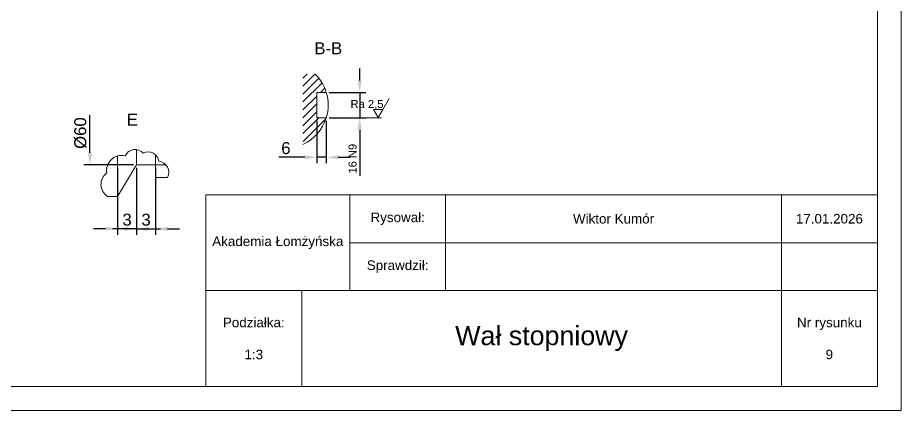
# Model space of a CAD drawing. Header units: millimetres. Extents: x 0 to 297, y 0 to 210.
# Drawn here: x 112.8 to 297, y 0 to 82 of the extents above; entities that cross this region are included whole.
import ezdxf

# ---------------------------------------------------------------- set-up
doc = ezdxf.new("R2010")
doc.units = ezdxf.units.MM
doc.layers.add('Linia cienka(pomocnicza)', color=7, linetype='Continuous', lineweight=5)
doc.layers.add('Linia gruba(ciągła)', color=7, linetype='Continuous', lineweight=15)
doc.styles.get("Standard").update_dxf_attribs({"font": 'arial.ttf'})
doc.dimstyles.new('ISO-25', dxfattribs={"dimtxt": 2.5, "dimasz": 2.5, "dimexe": 1.25, "dimexo": 0.625, "dimtad": 1, "dimtxsty": 'Standard', "dimcen": 2.5, "dimadec": 0, "dimazin": 0, "dimtfac": 1, "dimtmove": 0, "dimatfit": 3, "dimfxl": 1, "dimarcsym": 0})

# ---------------------------------------------------------------- blocks, each defined once
blk = doc.blocks.new('*D32')
at = {"layer": 'Defpoints', "color": 0, "transparency": 16777216}
for p in [(175.14, 61.1), (177.12, 61.1), (175.14, 52.84)]:
    blk.add_point(p, dxfattribs=at)
at = {"layer": 'Linia cienka(pomocnicza)', "color": 0, "lineweight": -2, "transparency": 16777216}
for p, q in [((175.14, 60.47), (175.14, 51.59)), ((177.12, 60.47), (177.12, 51.59)), ((172.64, 52.84), (167.24, 52.84)), ((177.12, 52.84), (175.14, 52.84)), ((179.62, 52.84), (182.12, 52.84))]:
    blk.add_line(p, q, dxfattribs=at)
at = {"layer": 'Linia cienka(pomocnicza)', "color": 0, "transparency": 16777216}
for points in [[(172.64, 53.26), (172.64, 52.43), (175.14, 52.84)], [(179.62, 53.26), (179.62, 52.43), (177.12, 52.84)]]:
    blk.add_solid(points, dxfattribs=at)
at = {"layer": 'Linia cienka(pomocnicza)', "color": 0, "transparency": 16777216, "insert": (168.69, 54.74), "char_height": 2.5, "attachment_point": 5}
blk.add_mtext('6', dxfattribs=at)
blk = doc.blocks.new('*D33')
at = {"layer": 'Defpoints', "color": 0, "transparency": 16777216}
for p in [(177.12, 66.38), (177.12, 61.1), (184.08, 61.1)]:
    blk.add_point(p, dxfattribs=at)
at = {"layer": 'Linia cienka(pomocnicza)', "color": 0, "lineweight": -2, "transparency": 16777216}
for p, q in [((184.08, 68.88), (184.08, 71.38)), ((177.74, 66.38), (185.33, 66.38)), ((184.08, 66.38), (184.08, 61.1)), ((177.74, 61.1), (185.33, 61.1)), ((184.08, 58.6), (184.08, 48.99))]:
    blk.add_line(p, q, dxfattribs=at)
at = {"layer": 'Linia cienka(pomocnicza)', "color": 0, "transparency": 16777216}
for points in [[(183.66, 68.88), (184.49, 68.88), (184.08, 66.38)], [(183.66, 58.6), (184.49, 58.6), (184.08, 61.1)]]:
    blk.add_solid(points, dxfattribs=at)
at = {"layer": 'Linia cienka(pomocnicza)', "color": 0, "transparency": 16777216, "insert": (182.6, 52.54), "char_height": 2.5, "attachment_point": 5, "rotation": 90}
blk.add_mtext('{\\H0.6668x;16 N9}', dxfattribs=at)
blk = doc.blocks.new('*D40')
at = {"layer": 'Defpoints', "color": 0, "transparency": 16777216}
for p in [(137.56, 51.27), (141.52, 51.27), (141.52, 37.9)]:
    blk.add_point(p, dxfattribs=at)
at = {"layer": 'Linia cienka(pomocnicza)', "color": 0, "lineweight": -2, "transparency": 16777216}
for p, q in [((137.56, 50.64), (137.56, 36.65)), ((141.52, 50.64), (141.52, 36.65)), ((135.06, 37.9), (132.56, 37.9)), ((137.56, 37.9), (141.52, 37.9)), ((144.02, 37.9), (146.52, 37.9))]:
    blk.add_line(p, q, dxfattribs=at)
at = {"layer": 'Linia cienka(pomocnicza)', "color": 0, "transparency": 16777216}
for points in [[(135.06, 38.32), (135.06, 37.48), (137.56, 37.9)], [(144.02, 38.32), (144.02, 37.48), (141.52, 37.9)]]:
    blk.add_solid(points, dxfattribs=at)
at = {"layer": 'Linia cienka(pomocnicza)', "color": 0, "transparency": 16777216, "insert": (139.54, 39.8), "char_height": 2.5, "width": 3.2742, "attachment_point": 5}
blk.add_mtext('3', dxfattribs=at)
blk = doc.blocks.new('*D41')
at = {"layer": 'Defpoints', "color": 0, "transparency": 16777216}
for p in [(133.6, 51.27), (137.56, 51.27), (133.6, 37.9)]:
    blk.add_point(p, dxfattribs=at)
at = {"layer": 'Linia cienka(pomocnicza)', "color": 0, "lineweight": -2, "transparency": 16777216}
for p, q in [((133.6, 50.64), (133.6, 36.65)), ((137.56, 50.64), (137.56, 36.65)), ((131.1, 37.9), (128.6, 37.9)), ((137.56, 37.9), (133.6, 37.9)), ((140.06, 37.9), (142.56, 37.9))]:
    blk.add_line(p, q, dxfattribs=at)
at = {"layer": 'Linia cienka(pomocnicza)', "color": 0, "transparency": 16777216}
for points in [[(131.1, 38.32), (131.1, 37.48), (133.6, 37.9)], [(140.06, 38.32), (140.06, 37.48), (137.56, 37.9)]]:
    blk.add_solid(points, dxfattribs=at)
at = {"layer": 'Linia cienka(pomocnicza)', "color": 0, "transparency": 16777216, "insert": (135.58, 39.8), "char_height": 2.5, "width": 3.1591, "attachment_point": 5}
blk.add_mtext('3', dxfattribs=at)
blk = doc.blocks.new('*D42')
at = {"layer": 'Defpoints', "color": 0, "transparency": 16777216}
for p in [(127.83, 62.02), (137.56, 62.02), (137.56, 51.27)]:
    blk.add_point(p, dxfattribs=at)
at = {"layer": 'Linia cienka(pomocnicza)', "color": 0, "lineweight": -2, "transparency": 16777216}
for p, q in [((127.83, 53.77), (127.83, 61.66)), ((136.94, 51.27), (126.58, 51.27))]:
    blk.add_line(p, q, dxfattribs=at)
at = {"layer": 'Linia cienka(pomocnicza)', "color": 0, "transparency": 16777216}
blk.add_solid([(127.42, 53.77), (128.25, 53.77), (127.83, 51.27)], dxfattribs=at)
at = {"layer": 'Linia cienka(pomocnicza)', "color": 0, "transparency": 16777216, "insert": (125.86, 57.89), "char_height": 2.5, "width": 9.5443, "attachment_point": 5, "rotation": 90}
blk.add_mtext('%%C60', dxfattribs=at)
blk = doc.blocks.new('_None')

msp = doc.modelspace()

# ---------------------------------------------------------------- hatches: boundary and pattern name
at = {"layer": 'Linia cienka(pomocnicza)'}
h = msp.add_hatch(dxfattribs=at)
h.set_pattern_fill('JIS_WOOD', color=256, scale=1.650174)
h.set_pattern_definition([(45, (6.4918, -48.5696), (-0.825087, 0.825087), [])])
h.paths.add_polyline_path([(175.136, 66.377), (177.116, 66.377, 0.1243746), (174.82, 70.184), (172.257, 70.184), (172.257, 56.168), (173.442, 56.168, 0.1744702), (177.116, 61.096), (175.136, 61.096)])

# ---------------------------------------------------------------- linework, layer by layer
for p, q in [((297, 210), (297, 0)), ((292, 5), (292, 205)), ((188.916, 62.834), (190.236, 65.12)), ((187.926, 61.119), (186.936, 62.834)), ((186.936, 62.834), (188.916, 62.834)), ((188.916, 62.834), (187.926, 61.119)), ((181.932, 61.096), (188.598, 61.096)), ((292, 45), (152, 45)), ((152, 45), (152, 5)), ((182, 25), (182, 45)), ((182, 45), (202, 45)), ((202, 45), (202, 25)), ((272, 25), (272, 45)), ((292, 5), (292, 45)), ((292, 35), (182, 35)), ((292, 25), (292, 35)), ((292, 25), (152, 25)), ((152, 25), (182, 25)), ((172, 5), (172, 25)), ((272, 5), (272, 25)), ((5, 5), (292, 5)), ((152, 5), (292, 5)), ((152, 5), (172, 5)), ((292, 5), (272, 5)), ((0, 0), (297, 0))]:
    msp.add_line(p, q, dxfattribs=at)
at = {"layer": 'Linia gruba(ciągła)'}
for p, q in [((175.136, 61.096), (175.136, 66.377)), ((175.136, 66.377), (177.116, 66.377)), ((177.116, 61.096), (175.136, 61.096)), ((137.563, 53.908), (137.563, 54.44)), ((137.563, 51.268), (137.563, 53.908)), ((133.602, 52.588), (133.602, 53.112)), ((133.602, 44.667), (133.602, 52.588)), ((141.523, 52.588), (141.523, 53.325)), ((141.523, 51.268), (141.523, 52.588)), ((133.602, 44.667), (137.563, 51.268)), ((137.563, 51.268), (141.523, 51.268)), ((141.523, 51.268), (141.523, 48.628)), ((141.523, 51.268), (143.649, 51.268)), ((141.523, 48.628), (144.03, 48.628)), ((133.602, 44.667), (131.513, 44.667))]:
    msp.add_line(p, q, dxfattribs=at)
msp.add_lwpolyline([(131.502, 44.662, -0.5205671), (131.332, 49.572, -0.5205671), (135.182, 53.177, -0.5205671), (138.981, 53.716, -0.5205671), (142.173, 52.009, -0.5205671), (144.038, 48.616)], format="xyb", dxfattribs=at)
for radius, start, end in [(9.076, 16.91239, 45.27131), (9.076, 343.08761, 16.91239), (9.062, 294.89919, 343.06163)]:
    msp.add_arc((168.433, 63.736), radius, start, end, dxfattribs=at)

# ---------------------------------------------------------------- texts
at = {"layer": 'Linia cienka(pomocnicza)'}
for s, width, gutter_width, heights, insert, char_height, attachment_point in [('\\pxqr;Ra 2,5', 9.51731, 4.125, [1.268], (179.514, 64.798), 1.667, 1), ('Rysował:', 20, 12.5, [0], (192, 40), 2, 5), ('Wiktor Kumór', 70, 12.5, [0], (237, 40), 2, 5), ('\\pxsm1;17.01.2026', 20, 12.5, [0], (282, 40), 2, 5), ('Akademia Łomżyńska', 30, 12.5, [2.277], (167, 35), 2, 5), ('Sprawdził:', 20, 12.5, [0], (192, 30), 2, 5), ('Podziałka:\\P\\P1:3', 20, 12.5, [0], (162, 15), 2, 5), ('Nr rysunku\\P\\P9', 20, 12.5, [0], (282, 15), 2, 5), ('Wał stopniowy', 100, 12.5, [0], (222, 15), 4, 5)]:
    msp.add_mtext_dynamic_manual_height_columns(s, width=width, gutter_width=gutter_width, heights=heights, dxfattribs=dict(at, insert=insert, char_height=char_height, attachment_point=attachment_point))
at = {"layer": 'Linia gruba(ciągła)', "insert": (174.614, 76.848), "char_height": 2.5, "width": 4.03859, "attachment_point": 1}
msp.add_mtext('B-B', dxfattribs=at)
at = {"layer": 'Linia gruba(ciągła)', "insert": (135.513, 61.959), "char_height": 2.5, "attachment_point": 1}
msp.add_mtext_dynamic_manual_height_columns('E', width=16.10264, gutter_width=0, heights=[8.465], dxfattribs=at)

# ---------------------------------------------------------------- dimensions: what is measured, and where the dimension line sits
at = {"layer": 'Linia cienka(pomocnicza)'}
dim = msp.add_linear_dim(base=(184.077, 61.096), p1=(177.116, 66.377), p2=(177.116, 61.096), angle=90, text='{\\H0.6668x;16 N9}', dimstyle='ISO-25', dxfattribs=at)
dim.commit()
dim.dimension.update_dxf_attribs({"geometry": '*D33', "text_midpoint": (182.601, 52.542)})
dim = msp.add_linear_dim(base=(127.834, 62.017), p1=(137.563, 51.268), p2=(137.563, 62.017), angle=90, text='%%C60', dimstyle='ISO-25', override={"dimblk2": 'None', "dimsah": 1, "dimse2": 1, "dimsd2": 1}, dxfattribs=at)
dim.commit()
dim.dimension.update_dxf_attribs({"geometry": '*D42', "text_midpoint": (125.862, 57.892)})
for base, p1, p2, text, picture, middle in [((175.136, 52.843), (177.116, 61.096), (175.136, 61.096), '6', '*D32', (168.686, 54.744)), ((133.602, 37.901), (137.563, 51.268), (133.602, 51.268), '3', '*D41', (135.582, 39.804)), ((141.523, 37.901), (137.563, 51.268), (141.523, 51.268), '3', '*D40', (139.543, 39.804))]:
    dim = msp.add_linear_dim(base=base, p1=p1, p2=p2, text=text, dimstyle='ISO-25', dxfattribs=at)
    dim.commit()
    dim.dimension.update_dxf_attribs({"geometry": picture, "text_midpoint": middle})

doc.saveas('drawing.dxf')
